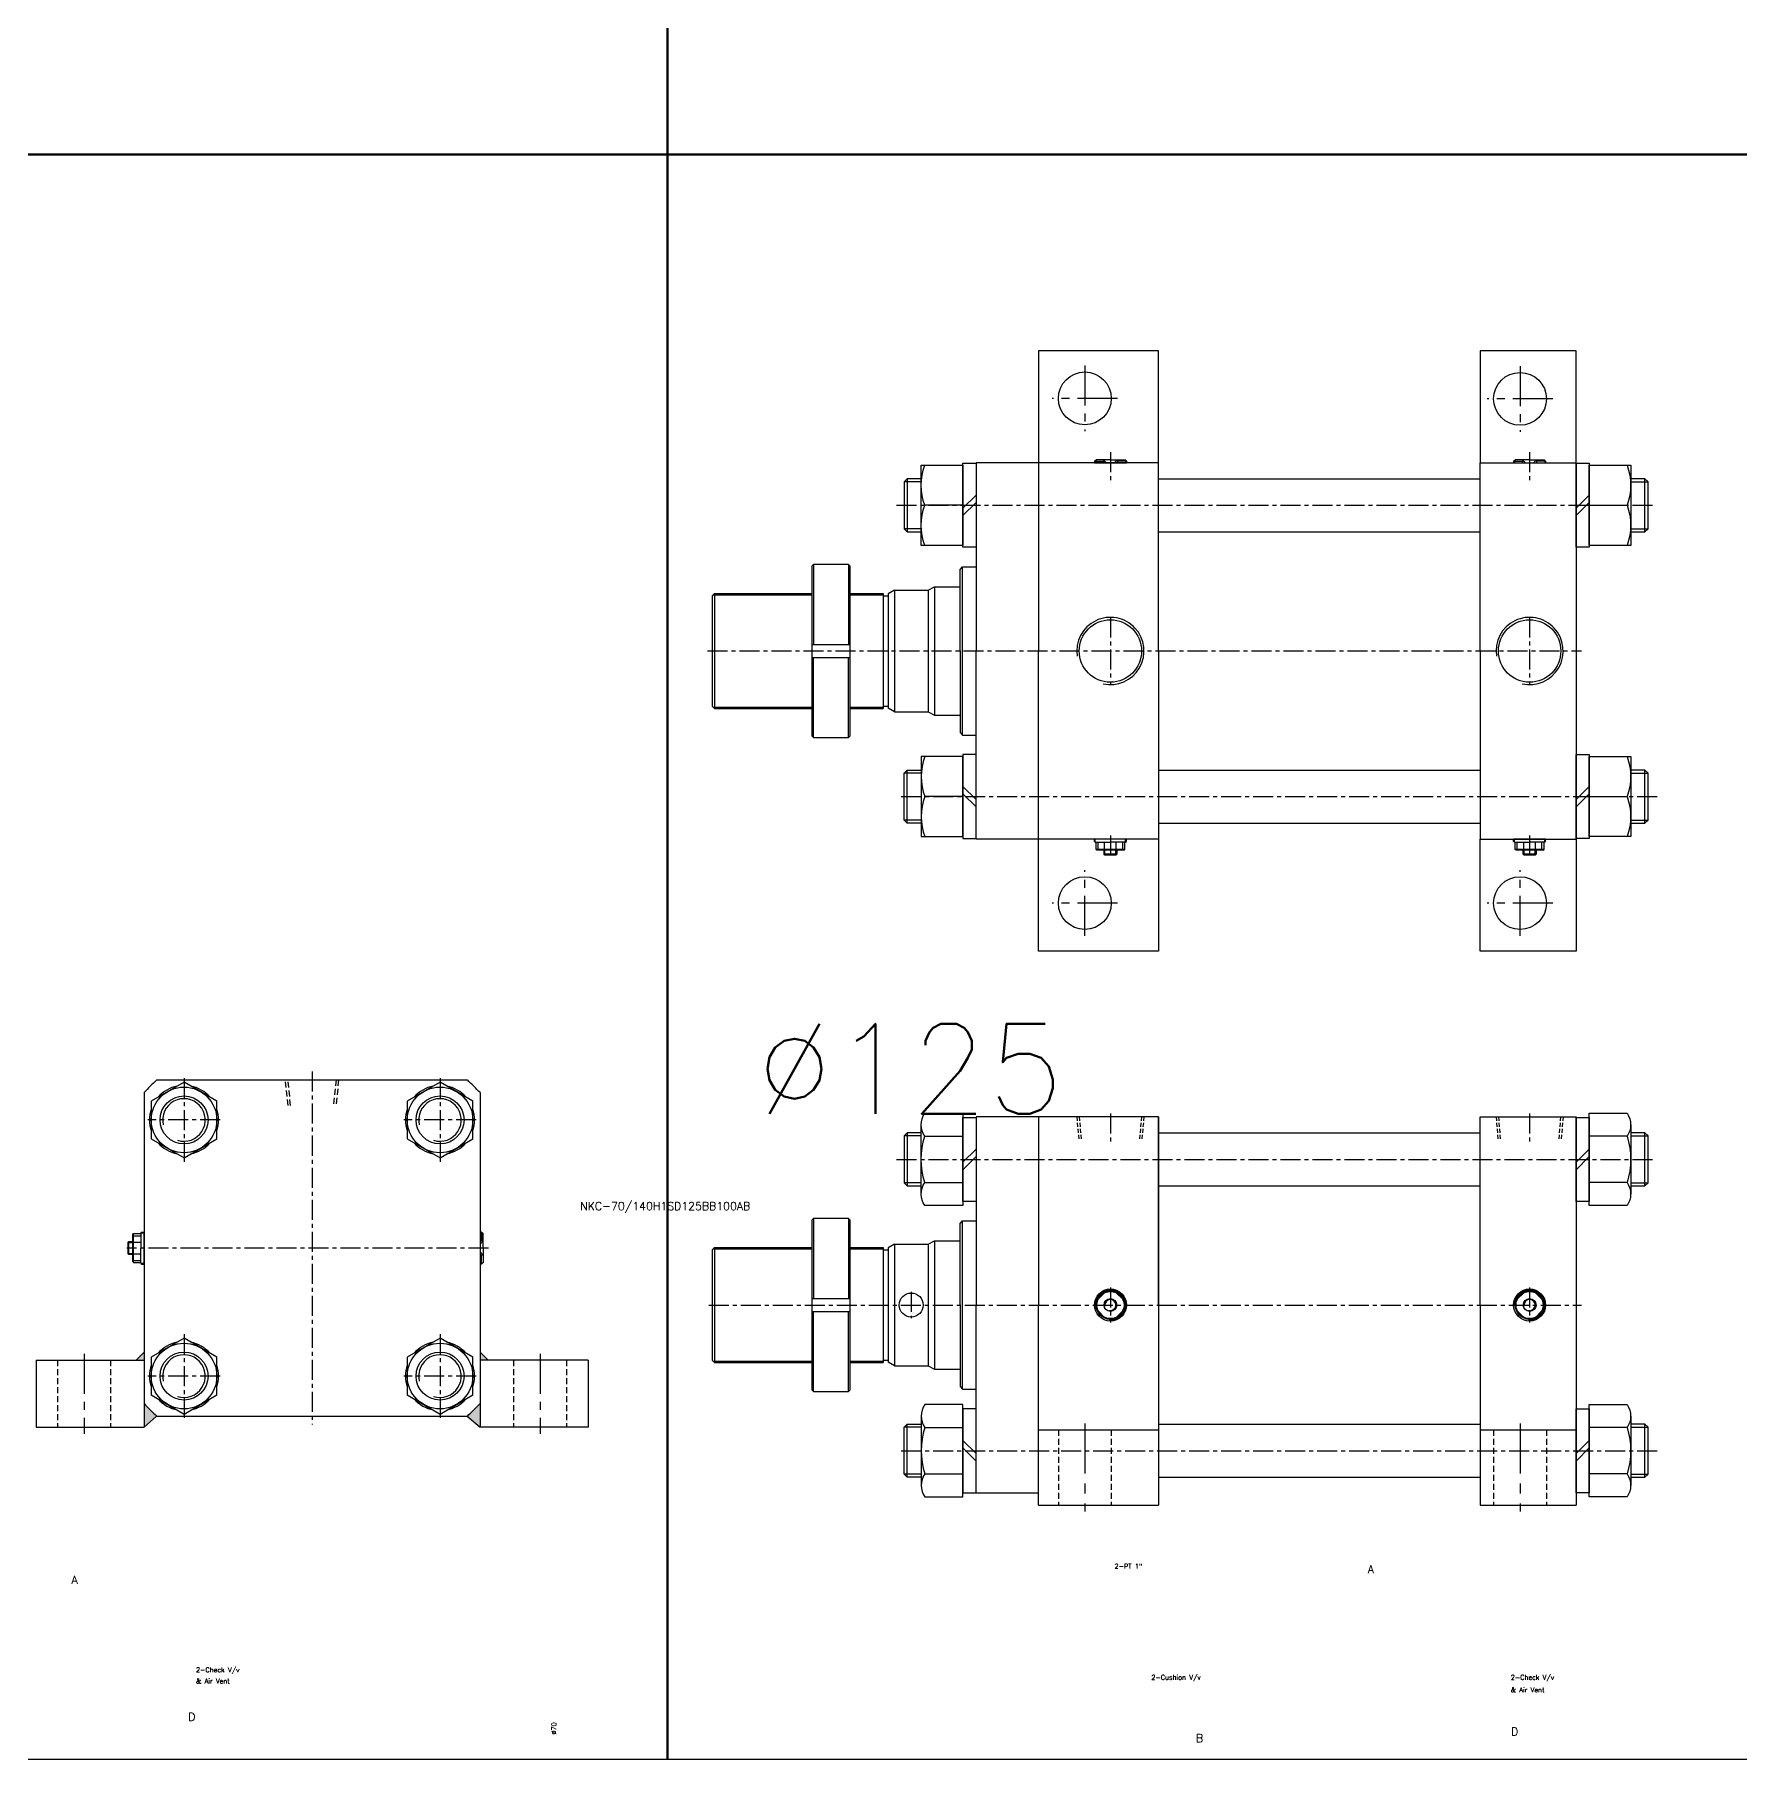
# Model space of a CAD drawing. Extents: x -819 to 29893, y -8942 to 3511.
# Drawn here: x 2728 to 3794, y -1 to 1078 of the extents above; entities that cross this region are included whole.
import ezdxf

# ---------------------------------------------------------------- set-up
doc = ezdxf.new("R2010")
doc.units = 0
doc.header["$LTSCALE"] = 10
doc.header["$MEASUREMENT"] = 0
for name, pattern in [('CENTER', [2, 1.25, -0.25, 0.25, -0.25]), ('CENTERX2', [4, 2.5, -0.5, 0.5, -0.5]), ('HIDDEN', [0.375, 0.25, -0.125]), ('HIDDENX2', [0.75, 0.5, -0.25])]:
    doc.linetypes.add(name, pattern=pattern)
for name, color, linetype in [('CEN', 1, 'CENTERX2'), ('HID', 2, 'HIDDENX2'), ('ML', 7, 'CONTINUOUS')]:
    doc.layers.add(name, color=color, linetype=linetype)
doc.styles.add('GHS', font='romans', dxfattribs={"bigfont": 'ghs'})

msp = doc.modelspace()

# ---------------------------------------------------------------- hatches: boundary and pattern name
at = {"layer": 'ML'}
h = msp.add_hatch(color=256, dxfattribs=at)
h.paths.add_polyline_path([(3006.6, 254.4), (3006.6, 249.4), (3011.6, 249.4)])
h.paths.add_polyline_path([(3006.6, 222.3, -0.019596), (2998.6, 214.4), (3006.6, 207.4)])
h.paths.add_polyline_path([(2804.5, 214.4, -0.019596), (2796.6, 222.3), (2796.6, 207.4)])
h.paths.add_polyline_path([(2796.6, 254.4), (2791.6, 249.4), (2796.6, 249.4)])

# ---------------------------------------------------------------- linework, layer by layer
at = {"layer": 'CEN', "color": 1, "linetype": 'CENTER', "ltscale": 2}
for p, q in [((3384.6, 870.7), (3384.6, 829.7)), ((3656.6, 870.4), (3656.6, 829.4)), ((3405.1, 850.2), (3364.1, 850.2)), ((3677.1, 849.9), (3636.1, 849.9)), ((3384.6, 514.4), (3384.6, 555.4)), ((3656.6, 514.4), (3656.6, 555.4)), ((3405.1, 534.9), (3364.1, 534.9)), ((3677.1, 534.9), (3636.1, 534.9)), ((2759.1, 253.4), (2759.1, 203.4)), ((3044.1, 253.4), (3044.1, 203.4))]:
    msp.add_line(p, q, dxfattribs=at)
at = {"layer": 'CEN', "color": 1, "linetype": 'CENTER', "ltscale": 2.5}
for p, q in [((3384.6, 209.8), (3384.6, 154.8)), ((3656.6, 209.8), (3656.6, 154.8))]:
    msp.add_line(p, q, dxfattribs=at)
at = {"layer": 'CEN', "color": 7, "linetype": 'Continuous', "ltscale": 2.5}
msp.add_line((3631.6, 205.8), (3631.6, 158.8), dxfattribs=at)
at = {"layer": 'HID', "color": 6, "linetype": 'HIDDEN', "ltscale": 1.5}
for p, q in [((2742.6, 249.4), (2742.6, 207.4)), ((2775.6, 249.4), (2775.6, 207.4)), ((3027.6, 249.4), (3027.6, 207.4)), ((3060.6, 249.4), (3060.6, 207.4)), ((3368.1, 205.8), (3368.1, 158.8)), ((3401.1, 205.8), (3401.1, 158.8)), ((3640.1, 205.8), (3640.1, 158.8)), ((3673.1, 205.8), (3673.1, 158.8))]:
    msp.add_line(p, q, dxfattribs=at)
at = {"layer": 'ML', "color": 7}
for p, q in [((3355.6, 879.9), (3355.6, 692.4)), ((3316.6, 809.9), (3316.6, 692.4)), ((3430.6, 809.9), (3316.6, 809.9)), ((3355.6, 809.9), (3355.6, 692.4)), ((3430.6, 692.4), (3430.6, 809.9)), ((3306.6, 743.4), (3308.1, 744.9)), ((3308.1, 639.9), (3308.1, 744.9)), ((3308.1, 744.9), (3316.6, 744.9)), ((3306.6, 692.4), (3306.6, 743.4)), ((3151.6, 726.9), (3151.6, 657.9)), ((3153.1, 728.4), (3214, 728.4)), ((3238, 728.4), (3258.6, 728.4)), ((3258.6, 728.4), (3258.6, 656.4)), ((3258.6, 726.9), (3261.6, 726.9)), ((3261.6, 728.1), (3261.6, 656.7)), ((3265.6, 730.4), (3265.6, 654.4)), ((3265.6, 730.4), (3286.6, 730.4)), ((3286.6, 730.4), (3286.6, 654.4)), ((3290.6, 732.4), (3290.6, 652.4)), ((3290.6, 732.4), (3306.6, 732.4)), ((3306.6, 692.4), (3306.6, 641.4)), ((3316.6, 574.9), (3316.6, 692.4)), ((3355.6, 574.9), (3355.6, 692.4)), ((3355.6, 504.9), (3355.6, 692.4)), ((3430.6, 692.4), (3430.6, 574.9)), ((3258.6, 657.9), (3261.6, 657.9)), ((3153.1, 656.4), (3214, 656.4)), ((3238, 656.4), (3258.6, 656.4)), ((3265.6, 654.4), (3286.6, 654.4)), ((3290.6, 652.4), (3306.6, 652.4)), ((3306.6, 641.4), (3308.1, 639.9)), ((3308.1, 639.9), (3316.6, 639.9)), ((3430.6, 574.9), (3316.6, 574.9)), ((3430.6, 574.9), (3355.6, 574.9)), ((3430.6, 401.3), (3316.6, 401.3)), ((3316.6, 401.3), (3316.6, 283.8)), ((3355.6, 401.3), (3355.6, 283.8)), ((3430.6, 401.3), (3430.6, 166.3)), ((3430.6, 283.8), (3430.6, 401.3)), ((3306.6, 334.8), (3308.1, 336.3)), ((3306.6, 283.8), (3306.6, 334.8)), ((3308.1, 231.3), (3308.1, 336.3)), ((3308.1, 336.3), (3316.6, 336.3)), ((3290.6, 323.8), (3290.6, 243.8)), ((3290.6, 323.8), (3306.6, 323.8)), ((3151.6, 318.3), (3151.6, 249.3)), ((3153.1, 319.8), (3214, 319.8)), ((3238, 319.8), (3258.6, 319.8)), ((3258.6, 319.8), (3258.6, 247.8)), ((3258.6, 318.3), (3261.6, 318.3)), ((3261.6, 319.5), (3261.6, 248.1)), ((3265.6, 321.8), (3265.6, 245.8)), ((3265.6, 321.8), (3286.6, 321.8)), ((3286.6, 321.8), (3286.6, 245.8)), ((3306.6, 283.8), (3306.6, 232.8)), ((3316.6, 166.3), (3316.6, 283.8)), ((3355.6, 158.8), (3355.6, 283.8)), ((3430.6, 283.8), (3430.6, 166.3)), ((3258.6, 249.3), (3261.6, 249.3)), ((3153.1, 247.8), (3214, 247.8)), ((3238, 247.8), (3258.6, 247.8)), ((3265.6, 245.8), (3286.6, 245.8)), ((3290.6, 243.8), (3306.6, 243.8)), ((3306.6, 232.8), (3308.1, 231.3)), ((3308.1, 231.3), (3316.6, 231.3)), ((3355.6, 166.3), (3316.6, 166.3))]:
    msp.add_line(p, q, dxfattribs=at)
at = {"layer": 'ML'}
for p, q in [((3430.6, 879.9), (3355.6, 879.9)), ((3430.6, 809.9), (3430.6, 879.9)), ((3691.6, 879.9), (3631.6, 879.9)), ((3631.6, 879.9), (3631.6, 809.9)), ((3691.6, 809.9), (3691.6, 879.9)), ((3390.6, 810.9), (3391.6, 811.9)), ((3390.6, 810.9), (3390.6, 809.9)), ((3390.6, 810.9), (3396.2, 810.9)), ((3390.6, 809.9), (3410.6, 809.9)), ((3390.6, 809.9), (3410.6, 809.9)), ((3400.6, 811.9), (3391.6, 811.9)), ((3396.2, 811.9), (3396.2, 809.9)), ((3400.6, 811.9), (3409.6, 811.9)), ((3404.9, 811.9), (3404.9, 809.9)), ((3410.6, 810.9), (3404.9, 810.9)), ((3410.6, 810.9), (3409.6, 811.9)), ((3410.6, 810.9), (3410.6, 809.9)), ((3631.6, 692.4), (3631.6, 809.9)), ((3631.6, 809.9), (3691.6, 809.9)), ((3652.6, 810.9), (3653.6, 811.9)), ((3652.6, 810.9), (3652.6, 809.9)), ((3652.6, 810.9), (3658.2, 810.9)), ((3652.6, 809.9), (3672.6, 809.9)), ((3652.6, 809.9), (3672.6, 809.9)), ((3662.6, 811.9), (3653.6, 811.9)), ((3658.2, 811.9), (3658.2, 809.9)), ((3662.6, 811.9), (3671.6, 811.9)), ((3666.9, 811.9), (3666.9, 809.9)), ((3672.6, 810.9), (3666.9, 810.9)), ((3672.6, 810.9), (3671.6, 811.9)), ((3672.6, 810.9), (3672.6, 809.9)), ((3691.6, 809.9), (3691.6, 574.9)), ((3273.5, 799.9), (3273.5, 766.9)), ((3734.7, 766.9), (3734.7, 799.9)), ((3308.4, 781.6), (3316.6, 789.8)), ((3699.8, 789.8), (3691.6, 781.6)), ((3308.4, 783.4), (3284.6, 783.4)), ((3308.4, 777), (3316.6, 785.2)), ((3699.8, 785.2), (3691.6, 777)), ((3699.8, 783.4), (3723.5, 783.4)), ((3214, 745.4), (3215, 746.4)), ((3214, 745.4), (3214, 639.4)), ((3215, 746.4), (3215, 696.4)), ((3237, 746.4), (3215, 746.4)), ((3237, 746.4), (3237, 696.4)), ((3237, 746.4), (3238, 745.4)), ((3238, 639.4), (3238, 745.4)), ((3151.6, 726.9), (3153.1, 728.4)), ((3153.1, 728.4), (3153.1, 656.4)), ((3265.6, 730.4), (3261.6, 728.1)), ((3286.6, 730.4), (3290.6, 732.4)), ((3214, 696.4), (3238, 696.4)), ((3631.6, 692.4), (3631.6, 574.9)), ((3214, 688.4), (3238, 688.4)), ((3215, 638.4), (3215, 688.4)), ((3237, 638.4), (3237, 688.4)), ((3151.6, 657.9), (3153.1, 656.4)), ((3265.6, 654.4), (3261.6, 656.7)), ((3286.6, 654.4), (3290.6, 652.4)), ((3215, 638.4), (3214, 639.4)), ((3215, 638.4), (3237, 638.4)), ((3237, 638.4), (3238, 639.4)), ((3273.5, 584.9), (3273.5, 617.9)), ((3734.7, 584.9), (3734.7, 617.9)), ((3308.4, 607.8), (3316.6, 599.6)), ((3699.8, 607.8), (3691.6, 599.6)), ((3308.4, 601.4), (3284.6, 601.4)), ((3308.4, 603.2), (3316.6, 595)), ((3699.8, 603.2), (3691.6, 595)), ((3699.8, 601.4), (3723.5, 601.4)), ((3390.6, 573.4), (3390.6, 574.9)), ((3410.6, 574.9), (3390.6, 574.9)), ((3391.1, 572.9), (3390.6, 573.4)), ((3391.1, 572.9), (3400.6, 572.9)), ((3391.6, 568.4), (3391.6, 572.9)), ((3392.9, 568.4), (3392.9, 572.9)), ((3396.9, 568.4), (3396.9, 572.9)), ((3410.1, 572.9), (3400.6, 572.9)), ((3404.2, 568.4), (3404.2, 572.9)), ((3408.3, 568.4), (3408.3, 572.9)), ((3409.6, 568.4), (3409.6, 572.9)), ((3410.1, 572.9), (3410.6, 573.4)), ((3410.6, 573.4), (3410.6, 574.9)), ((3430.6, 574.9), (3430.6, 504.9)), ((3631.6, 574.9), (3691.6, 574.9)), ((3631.6, 504.9), (3631.6, 574.9)), ((3652.6, 573.4), (3652.6, 574.9)), ((3672.6, 574.9), (3652.6, 574.9)), ((3653.1, 572.9), (3652.6, 573.4)), ((3653.1, 572.9), (3662.6, 572.9)), ((3653.6, 568.4), (3653.6, 572.9)), ((3654.9, 568.4), (3654.9, 572.9)), ((3658.9, 568.4), (3658.9, 572.9)), ((3672.1, 572.9), (3662.6, 572.9)), ((3666.2, 568.4), (3666.2, 572.9)), ((3670.3, 568.4), (3670.3, 572.9)), ((3671.6, 568.4), (3671.6, 572.9)), ((3672.1, 572.9), (3672.6, 573.4)), ((3672.6, 573.4), (3672.6, 574.9)), ((3691.6, 574.9), (3691.6, 504.9)), ((3392.1, 567.9), (3391.6, 568.4)), ((3409.6, 568.4), (3391.6, 568.4)), ((3400.6, 567.9), (3392.1, 567.9)), ((3396.6, 565.4), (3396.6, 567.9)), ((3404.6, 565.4), (3396.6, 565.4)), ((3397.1, 564.9), (3396.6, 565.4)), ((3404, 564.9), (3397.1, 564.9)), ((3409.1, 567.9), (3400.6, 567.9)), ((3404.6, 565.4), (3404, 564.9)), ((3404.6, 567.9), (3404.6, 565.4)), ((3409.1, 567.9), (3409.6, 568.4)), ((3654.1, 567.9), (3653.6, 568.4)), ((3671.6, 568.4), (3653.6, 568.4)), ((3662.6, 567.9), (3654.1, 567.9)), ((3658.6, 565.4), (3658.6, 567.9)), ((3666.6, 565.4), (3658.6, 565.4)), ((3659.1, 564.9), (3658.6, 565.4)), ((3666, 564.9), (3659.1, 564.9)), ((3671.1, 567.9), (3662.6, 567.9)), ((3666.6, 565.4), (3666, 564.9)), ((3666.6, 567.9), (3666.6, 565.4)), ((3671.1, 567.9), (3671.6, 568.4)), ((3430.6, 504.9), (3355.6, 504.9)), ((3691.6, 504.9), (3631.6, 504.9)), ((2804.5, 424.4), (2998.6, 424.4)), ((2796.6, 416.5), (2796.6, 222.3)), ((2796.6, 416.5), (2796.6, 207.4)), ((3006.6, 416.5), (3006.6, 222.3)), ((3006.6, 416.5), (3006.6, 207.4)), ((3631.6, 401.3), (3691.6, 401.3)), ((3631.6, 283.8), (3631.6, 401.3)), ((3691.6, 401.3), (3691.6, 158.8)), ((3273.5, 391.3), (3273.5, 358.3)), ((3282.4, 353.1), (3282.4, 396.4)), ((3284.6, 389.2), (3308.4, 389.2)), ((3723.5, 389.2), (3699.8, 389.2)), ((3725.8, 396.4), (3725.8, 353.1)), ((3734.7, 358.3), (3734.7, 391.3)), ((3308.4, 373), (3316.6, 381.2)), ((3699.8, 381.2), (3691.6, 373)), ((3308.4, 368.3), (3316.6, 376.5)), ((3699.8, 376.5), (3691.6, 368.3)), ((3284.6, 360.3), (3308.4, 360.3)), ((3723.5, 360.3), (3699.8, 360.3)), ((3214, 336.8), (3215, 337.8)), ((3214, 336.8), (3214, 230.8)), ((3237, 337.8), (3215, 337.8)), ((3215, 337.8), (3215, 287.8)), ((3237, 337.8), (3238, 336.8)), ((3237, 337.8), (3237, 287.8)), ((3238, 230.8), (3238, 336.8)), ((2789.6, 327.9), (2790.1, 328.4)), ((2789.6, 319.4), (2789.6, 327.9)), ((2790.1, 328.4), (2794.6, 328.4)), ((2790.1, 310.4), (2790.1, 328.4)), ((2790.1, 327.1), (2794.6, 327.1)), ((2794.6, 328.9), (2795.1, 329.4)), ((2794.6, 328.9), (2794.6, 319.4)), ((2795.1, 329.4), (2796.6, 329.4)), ((2796.6, 309.4), (2796.6, 329.4)), ((2796.6, 327.4), (2796.6, 311.4)), ((3006.6, 329.4), (3006.6, 309.4)), ((3006.6, 329.4), (3006.6, 309.4)), ((3006.6, 329.4), (3006.6, 309.4)), ((3007.6, 329.4), (3006.6, 329.4)), ((3008.6, 323.8), (3006.6, 323.8)), ((3007.6, 329.4), (3008.6, 328.4)), ((3007.6, 329.4), (3007.6, 323.8)), ((3008.6, 319.4), (3008.6, 328.4)), ((3286.6, 321.8), (3290.6, 323.8)), ((2786.6, 322.9), (2787.1, 323.4)), ((2786.6, 315.9), (2786.6, 322.9)), ((2787.1, 315.4), (2786.6, 315.9)), ((2787.1, 315.4), (2787.1, 323.4)), ((2787.1, 323.4), (2789.6, 323.4)), ((2789.6, 315.4), (2787.1, 315.4)), ((2789.6, 310.9), (2789.6, 319.4)), ((2790.1, 323), (2794.6, 323)), ((2790.1, 315.8), (2794.6, 315.8)), ((2794.6, 309.9), (2794.6, 319.4)), ((3008.6, 315), (3006.6, 315)), ((3007.6, 309.4), (3007.6, 315)), ((3008.6, 319.4), (3008.6, 310.4)), ((3151.6, 318.3), (3153.1, 319.8)), ((3153.1, 319.8), (3153.1, 247.8)), ((3265.6, 321.8), (3261.6, 319.5)), ((2789.6, 310.9), (2790.1, 310.4)), ((2790.1, 311.7), (2794.6, 311.7)), ((2790.1, 310.4), (2794.6, 310.4)), ((2794.6, 309.9), (2795.1, 309.4)), ((2795.1, 309.4), (2796.6, 309.4)), ((3007.6, 309.4), (3006.6, 309.4)), ((3007.6, 309.4), (3008.6, 310.4)), ((3396.9, 291.5), (3392.9, 287.4)), ((3404.2, 291.5), (3408.3, 287.4)), ((3658.9, 291.5), (3654.9, 287.4)), ((3666.2, 291.5), (3670.3, 287.4)), ((3214, 287.8), (3238, 287.8)), ((3631.6, 283.8), (3631.6, 166.3)), ((3214, 279.8), (3238, 279.8)), ((3215, 229.8), (3215, 279.8)), ((3237, 229.8), (3237, 279.8)), ((3392.9, 280.1), (3396.9, 276.1)), ((3408.3, 280.1), (3404.2, 276.1)), ((3654.9, 280.1), (3658.9, 276.1)), ((3670.3, 280.1), (3666.2, 276.1)), ((2729.1, 249.4), (2796.6, 249.4)), ((2729.1, 249.4), (2729.1, 207.4)), ((2796.6, 254.4), (2791.6, 249.4)), ((3006.6, 254.4), (3011.6, 249.4)), ((3074.1, 249.4), (3006.6, 249.4)), ((3074.1, 249.4), (3074.1, 207.4)), ((3151.6, 249.3), (3153.1, 247.8)), ((3265.6, 245.8), (3261.6, 248.1)), ((3286.6, 245.8), (3290.6, 243.8)), ((3215, 229.8), (3214, 230.8)), ((3215, 229.8), (3237, 229.8)), ((3237, 229.8), (3238, 230.8)), ((2729.1, 207.4), (2796.6, 207.4)), ((2804.5, 214.4), (2796.6, 207.4)), ((2804.5, 214.4), (2998.6, 214.4)), ((2998.6, 214.4), (3006.6, 207.4)), ((3074.1, 207.4), (3006.6, 207.4)), ((3273.5, 176.3), (3273.5, 209.3)), ((3282.4, 214.4), (3282.4, 171.1)), ((3284.6, 207.2), (3308.4, 207.2)), ((3355.6, 205.8), (3430.6, 205.8)), ((3631.6, 205.8), (3691.6, 205.8)), ((3723.5, 207.2), (3699.8, 207.2)), ((3725.8, 214.4), (3725.8, 171.1)), ((3734.7, 176.3), (3734.7, 209.3)), ((3308.4, 199.2), (3316.6, 191)), ((3308.4, 194.5), (3316.6, 186.3)), ((3699.8, 199.2), (3691.6, 191)), ((3699.8, 194.5), (3691.6, 186.3)), ((3284.6, 178.3), (3308.4, 178.3)), ((3723.5, 178.3), (3699.8, 178.3)), ((3430.6, 166.3), (3430.6, 158.8)), ((3355.6, 158.8), (3430.6, 158.8)), ((3631.6, 158.8), (3691.6, 158.8)), ((0, 0), (7102.1, 0))]:
    msp.add_line(p, q, dxfattribs=at)
at = {"layer": 'ML', "color": 2}
for p, q in [((3391.1, 811.4), (3391.1, 809.9)), ((3398.1, 809.9), (3396.2, 811.9)), ((3403, 809.9), (3404.9, 811.9)), ((3410.1, 811.4), (3410.1, 809.9)), ((3653.1, 811.4), (3653.1, 809.9)), ((3660.1, 809.9), (3658.2, 811.9)), ((3665, 809.9), (3666.9, 811.9)), ((3672.1, 811.4), (3672.1, 809.9)), ((3282.4, 798), (3271.6, 798)), ((3725.8, 798), (3736.6, 798)), ((3282.4, 768.8), (3271.6, 768.8)), ((3725.8, 768.8), (3736.6, 768.8)), ((3152.1, 727.4), (3214, 727.4)), ((3238, 727.4), (3258.6, 727.4)), ((3152.1, 657.4), (3214, 657.4)), ((3238, 657.4), (3258.6, 657.4)), ((3282.4, 616), (3271.6, 616)), ((3725.8, 616), (3736.6, 616)), ((3282.4, 586.8), (3271.6, 586.8)), ((3725.8, 586.8), (3736.6, 586.8)), ((3391.1, 572.9), (3391.1, 574.9)), ((3410.1, 572.9), (3410.1, 574.9)), ((3653.1, 572.9), (3653.1, 574.9)), ((3672.1, 572.9), (3672.1, 574.9)), ((3397.1, 564.9), (3397.1, 567.9)), ((3404, 564.9), (3404, 567.9)), ((3659.1, 564.9), (3659.1, 567.9)), ((3666, 564.9), (3666, 567.9)), ((3282.4, 389.4), (3271.6, 389.4)), ((3725.8, 389.4), (3736.6, 389.4)), ((3282.4, 360.2), (3271.6, 360.2)), ((3725.8, 360.2), (3736.6, 360.2)), ((2794.6, 328.9), (2796.6, 328.9)), ((3008.1, 328.9), (3006.6, 328.9)), ((3006.6, 321.8), (3008.6, 323.8)), ((2786.6, 322.9), (2789.6, 322.9)), ((2786.6, 315.9), (2789.6, 315.9)), ((3006.6, 317), (3008.6, 315)), ((3152.1, 318.8), (3214, 318.8)), ((3238, 318.8), (3258.6, 318.8)), ((2794.6, 309.9), (2796.6, 309.9)), ((3008.1, 309.9), (3006.6, 309.9)), ((3152.1, 248.8), (3214, 248.8)), ((3238, 248.8), (3258.6, 248.8)), ((3282.4, 207.4), (3271.6, 207.4)), ((3725.8, 207.4), (3736.6, 207.4)), ((3282.4, 178.2), (3271.6, 178.2)), ((3725.8, 178.2), (3736.6, 178.2))]:
    msp.add_line(p, q, dxfattribs=at)
at = {"layer": 'ML', "color": 1, "linetype": 'CENTER'}
for p, q in [((3400.6, 816.7), (3400.6, 798.3)), ((3662.6, 816.7), (3662.6, 798.3)), ((3266.9, 783.4), (3739.7, 783.4)), ((3400.6, 713.4), (3400.6, 671.4)), ((3662.6, 713.4), (3662.6, 671.4)), ((3148.7, 692.4), (3695.1, 692.4)), ((3269.9, 601.4), (3743.4, 601.4)), ((3400.6, 577.2), (3400.6, 563.6)), ((3662.6, 577.2), (3662.6, 564.1)), ((2821.6, 425.5), (2821.6, 373.3)), ((2901.6, 429.6), (2901.6, 209.1)), ((2981.6, 425.5), (2981.6, 373.3)), ((2844.2, 399.4), (2798.9, 399.4)), ((3004.2, 399.4), (2958.9, 399.4)), ((3400.6, 403.4), (3400.6, 385)), ((3662.6, 403.4), (3662.6, 385)), ((3266.9, 374.8), (3739.7, 374.8)), ((3011.8, 319.4), (2785.9, 319.4)), ((3276.1, 292), (3276.1, 275.5)), ((3400.6, 294.8), (3400.6, 272.8)), ((3662.6, 294.8), (3662.6, 272.8)), ((3149.6, 283.8), (3695.1, 283.8)), ((2821.6, 265.5), (2821.6, 213.3)), ((2981.6, 265.5), (2981.6, 213.3)), ((2844.2, 239.4), (2798.9, 239.4)), ((3004.2, 239.4), (2958.9, 239.4)), ((3269.9, 192.8), (3743.4, 192.8))]:
    msp.add_line(p, q, dxfattribs=at)
at = {"layer": 'ML', "color": 7, "linetype": 'Continuous'}
for p, q in [((3430.6, 799.9), (3631.6, 799.9)), ((3430.6, 766.9), (3631.6, 766.9)), ((3430.6, 617.9), (3631.6, 617.9)), ((3430.6, 584.9), (3631.6, 584.9)), ((3430.6, 391.3), (3631.6, 391.3)), ((3430.6, 358.3), (3631.6, 358.3)), ((3430.6, 209.3), (3631.6, 209.3)), ((3430.6, 176.3), (3631.6, 176.3))]:
    msp.add_line(p, q, dxfattribs=at)
at = {"layer": 'ML', "color": 6, "linetype": 'HIDDEN', "ltscale": 1.5}
for p, q in [((2886.6, 408.4), (2885, 424.4)), ((2888.2, 408.4), (2886.6, 424.4)), ((2916.6, 424.4), (2915, 408.4)), ((2918.2, 424.4), (2916.6, 408.4))]:
    msp.add_line(p, q, dxfattribs=at)
at = {"layer": 'ML', "color": 6, "linetype": 'HIDDEN'}
for p, q in [((3379.6, 401.3), (3380.8, 387.3)), ((3381.1, 401.3), (3382.3, 387.3)), ((3420, 401.3), (3418.8, 387.3)), ((3421.5, 401.3), (3420.3, 387.3)), ((3641.6, 401.3), (3642.8, 387.3)), ((3643.1, 401.3), (3644.3, 387.3)), ((3682, 401.3), (3680.8, 387.3)), ((3683.5, 401.3), (3682.3, 387.3))]:
    msp.add_line(p, q, dxfattribs=at)
at = {"layer": 'ML', "const_width": 1.5}
for points in [[(3123.8, 2155.1), (3123.8, 0)], [(0, 1002.5), (5557.5, 1002.5)]]:
    msp.add_lwpolyline(points, dxfattribs=at)
at = {"layer": 'ML'}
for points in [[(3316.6, 809.7), (3316.6, 757.2), (3308.4, 757.2), (3308.4, 809.7), (3316.6, 809.7)], [(3691.6, 757.2), (3691.6, 809.7), (3699.8, 809.7), (3699.8, 757.2), (3691.6, 757.2)], [(3282.4, 799.9), (3273.5, 799.9), (3271.6, 798), (3271.6, 768.8), (3273.5, 766.9), (3282.4, 766.9)], [(3725.8, 766.9), (3734.7, 766.9), (3736.6, 768.8), (3736.6, 798), (3734.7, 799.9), (3725.8, 799.9)], [(3316.6, 575.2), (3316.6, 627.7), (3308.4, 627.7), (3308.4, 575.2), (3316.6, 575.2)], [(3691.6, 575.2), (3691.6, 627.7), (3699.8, 627.7), (3699.8, 575.2), (3691.6, 575.2)], [(3282.4, 584.9), (3273.5, 584.9), (3271.6, 586.8), (3271.6, 616), (3273.5, 617.9), (3282.4, 617.9)], [(3725.8, 584.9), (3734.7, 584.9), (3736.6, 586.8), (3736.6, 616), (3734.7, 617.9), (3725.8, 617.9)], [(2801.1, 411.2), (2801.1, 387.6), (2821.6, 375.7), (2842.1, 387.6), (2842.1, 411.2), (2821.6, 423.1), (2801.1, 411.2)], [(2961.1, 411.2), (2961.1, 387.6), (2981.6, 375.7), (3002.1, 387.6), (3002.1, 411.2), (2981.6, 423.1), (2961.1, 411.2)], [(3316.6, 401), (3316.6, 348.5), (3308.4, 348.5), (3308.4, 401), (3316.6, 401)], [(3691.6, 348.5), (3691.6, 401), (3699.8, 401), (3699.8, 348.5), (3691.6, 348.5)], [(3282.4, 391.3), (3273.5, 391.3), (3271.6, 389.4), (3271.6, 360.2), (3273.5, 358.3), (3282.4, 358.3)], [(3725.8, 358.3), (3734.7, 358.3), (3736.6, 360.2), (3736.6, 389.4), (3734.7, 391.3), (3725.8, 391.3)], [(2801.1, 251.2), (2801.1, 227.6), (2821.6, 215.7), (2842.1, 227.6), (2842.1, 251.2), (2821.6, 263.1), (2801.1, 251.2)], [(2961.1, 251.2), (2961.1, 227.6), (2981.6, 215.7), (3002.1, 227.6), (3002.1, 251.2), (2981.6, 263.1), (2961.1, 251.2)], [(3316.6, 166.5), (3316.6, 219), (3308.4, 219), (3308.4, 166.5), (3316.6, 166.5)], [(3691.6, 166.5), (3691.6, 219), (3699.8, 219), (3699.8, 166.5), (3691.6, 166.5)], [(3282.4, 176.3), (3273.5, 176.3), (3271.6, 178.2), (3271.6, 207.4), (3273.5, 209.3), (3282.4, 209.3)], [(3725.8, 176.3), (3734.7, 176.3), (3736.6, 178.2), (3736.6, 207.4), (3734.7, 209.3), (3725.8, 209.3)]]:
    msp.add_lwpolyline(points, dxfattribs=at)
for points in [[(3308.4, 758.4), (3282.4, 758.4), (3282.4, 808.4), (3308.4, 808.4)], [(3699.8, 808.4), (3725.8, 808.4), (3725.8, 758.4), (3699.8, 758.4)], [(3308.4, 626.4), (3282.4, 626.4), (3282.4, 576.4), (3308.4, 576.4)], [(3699.8, 626.4), (3725.8, 626.4), (3725.8, 576.4), (3699.8, 576.4)]]:
    msp.add_lwpolyline(points, close=True, dxfattribs=at)
for points in [[(3284.6, 758.4, -0.178633), (3284.6, 783.4, -0.178633), (3284.6, 808.4)], [(3723.5, 808.4, -0.178633), (3723.5, 783.4, -0.178633), (3723.5, 758.4)], [(3284.6, 626.4, 0.178633), (3284.6, 601.4, 0.178633), (3284.6, 576.4)], [(3723.5, 626.4, -0.178633), (3723.5, 601.4, -0.178633), (3723.5, 576.4)], [(3308.4, 345.9), (3284.6, 345.9, -0.309401), (3284.6, 360.3, -0.154701), (3284.6, 389.2, -0.309401), (3284.6, 403.6), (3308.4, 403.6), (3308.4, 345.9)], [(3699.8, 403.6), (3723.5, 403.6, -0.309401), (3723.5, 389.2, -0.154701), (3723.5, 360.3, -0.309401), (3723.5, 345.9), (3699.8, 345.9), (3699.8, 403.6)], [(3308.4, 221.6), (3284.6, 221.6, 0.309401), (3284.6, 207.2, 0.154701), (3284.6, 178.3, 0.309401), (3284.6, 163.9), (3308.4, 163.9), (3308.4, 221.6)], [(3699.8, 221.6), (3723.5, 221.6, -0.309401), (3723.5, 207.2, -0.154701), (3723.5, 178.3, -0.309401), (3723.5, 163.9), (3699.8, 163.9), (3699.8, 221.6)]]:
    msp.add_lwpolyline(points, format="xyb", dxfattribs=at)
for centre, radius in [((3384.6, 850.2), 16.5), ((3656.6, 849.9), 16.5), ((3400.6, 692.4), 19.5), ((3662.6, 692.4), 19.5), ((3384.6, 534.9), 16.5), ((3656.6, 534.9), 16.5), ((2821.6, 399.4), 20.5), ((2821.6, 399.4), 15), ((2981.6, 399.4), 20.5), ((2981.6, 399.4), 15), ((3276.1, 283.8), 7.5), ((3400.6, 283.8), 10), ((3400.6, 283.8), 9), ((3400.6, 283.8), 8.5), ((3662.6, 283.8), 10), ((3662.6, 283.8), 9), ((3662.6, 283.8), 8.5), ((3400.6, 283.8), 4), ((3662.6, 283.8), 4), ((2821.6, 239.4), 20.5), ((2981.6, 239.4), 20.5), ((2821.6, 239.4), 15), ((2981.6, 239.4), 15)]:
    msp.add_circle(centre, radius, dxfattribs=at)
at = {"layer": 'ML', "color": 2}
for centre, radius, start, end in [((3400.6, 692.4), 21, 257.2786, 188.7835), ((3662.6, 692.4), 21, 257.2786, 188.7835), ((2821.6, 399.4), 13.3, 252.154, 193.5189), ((2981.6, 399.4), 13.3, 252.154, 193.5189), ((3400.6, 283.8), 9.5, 265.5203, 184.4719), ((3662.6, 283.8), 9.5, 265.5203, 184.4719), ((3400.6, 283.8), 3.46, 260.122, 191.5554), ((3662.6, 283.8), 3.46, 260.122, 191.5554), ((2821.6, 239.4), 13.3, 252.154, 193.5189), ((2981.6, 239.4), 13.3, 252.154, 193.5189)]:
    msp.add_arc(centre, radius, start, end, dxfattribs=at)
at = {"layer": 'ML'}
for centre, radius, start, end in [((2901.6, 319.4), 143, 132.7548, 137.2452), ((2821.6, 399.4), 21.6, 101.2415, 138.7585), ((2821.6, 399.4), 21.6, 41.2415, 78.7585), ((2981.6, 399.4), 21.6, 101.2415, 138.7585), ((2981.6, 399.4), 21.6, 41.2415, 78.7585), ((2901.6, 319.4), 143, 42.7548, 47.2452), ((2821.6, 399.4), 21.6, 161.2415, 198.7585), ((2821.6, 399.4), 21.6, 341.2415, 18.7585), ((2981.6, 399.4), 21.6, 161.2415, 198.7585), ((2981.6, 399.4), 21.6, 341.2415, 18.7585), ((2821.6, 399.4), 21.6, 221.2415, 258.7585), ((2821.6, 399.4), 21.6, 281.2415, 318.7585), ((2981.6, 399.4), 21.6, 221.2415, 258.7585), ((2981.6, 399.4), 21.6, 281.2415, 318.7585), ((2821.6, 239.4), 21.6, 101.2415, 138.7585), ((2821.6, 239.4), 21.6, 41.2415, 78.7585), ((2981.6, 239.4), 21.6, 101.2415, 138.7585), ((2981.6, 239.4), 21.6, 41.2415, 78.7585), ((2821.6, 239.4), 21.6, 161.2415, 198.7585), ((2821.6, 239.4), 21.6, 341.2415, 18.7585), ((2981.6, 239.4), 21.6, 161.2415, 198.7585), ((2981.6, 239.4), 21.6, 341.2415, 18.7585), ((2901.6, 319.4), 143, 222.7548, 227.2452), ((2821.6, 239.4), 21.6, 221.2415, 258.7585), ((2821.6, 239.4), 21.6, 281.2415, 318.7585), ((2981.6, 239.4), 21.6, 221.2415, 258.7585), ((2981.6, 239.4), 21.6, 281.2415, 318.7585), ((2901.6, 319.4), 143, 312.7548, 317.2452)]:
    msp.add_arc(centre, radius, start, end, dxfattribs=at)

# ---------------------------------------------------------------- texts
at = {"layer": 'ML', "color": 7, "style": 'GHS'}
msp.add_text('%%C125', height=56.25, dxfattribs=at).set_placement((3179, 403.3))
at = {"layer": 'ML', "color": 4, "style": 'GHS'}
msp.add_text('NKC-70/140H1SD125BB100AB', height=5, dxfattribs=at).set_placement((3069.2, 343.1))
at = {"layer": 'ML', "style": 'GHS'}
for s, p in [('A', (3561.4, 116.2)), ('A', (2751.3, 109.7)), ('D', (2824.2, 24)), ('B', (3454, 10.7)), ('D', (3651, 14.8))]:
    msp.add_text(s, height=5, dxfattribs=at).set_placement(p)
at = {"layer": 'ML', "color": 2, "char_height": 3, "attachment_point": 7, "style": 'GHS'}
for s, insert in [('2-PT 1"', (3403.1, 119.1)), ('2-Check V/v', (2829.1, 53.4)), ('& Air Vent', (2829.1, 47.4)), ('2-Cushion V/v', (3426.2, 48.7)), ('2-Check V/v', (3650.8, 48.7)), ('& Air Vent', (3650.8, 41.9))]:
    msp.add_mtext(s, dxfattribs=dict(at, insert=insert))
at = {"layer": 'ML', "color": 2, "insert": (3052.8, 19.3), "char_height": 3, "attachment_point": 5, "rotation": 90, "style": 'GHS'}
msp.add_mtext('\\A1;%%c70', dxfattribs=at)

doc.saveas('drawing.dxf')
